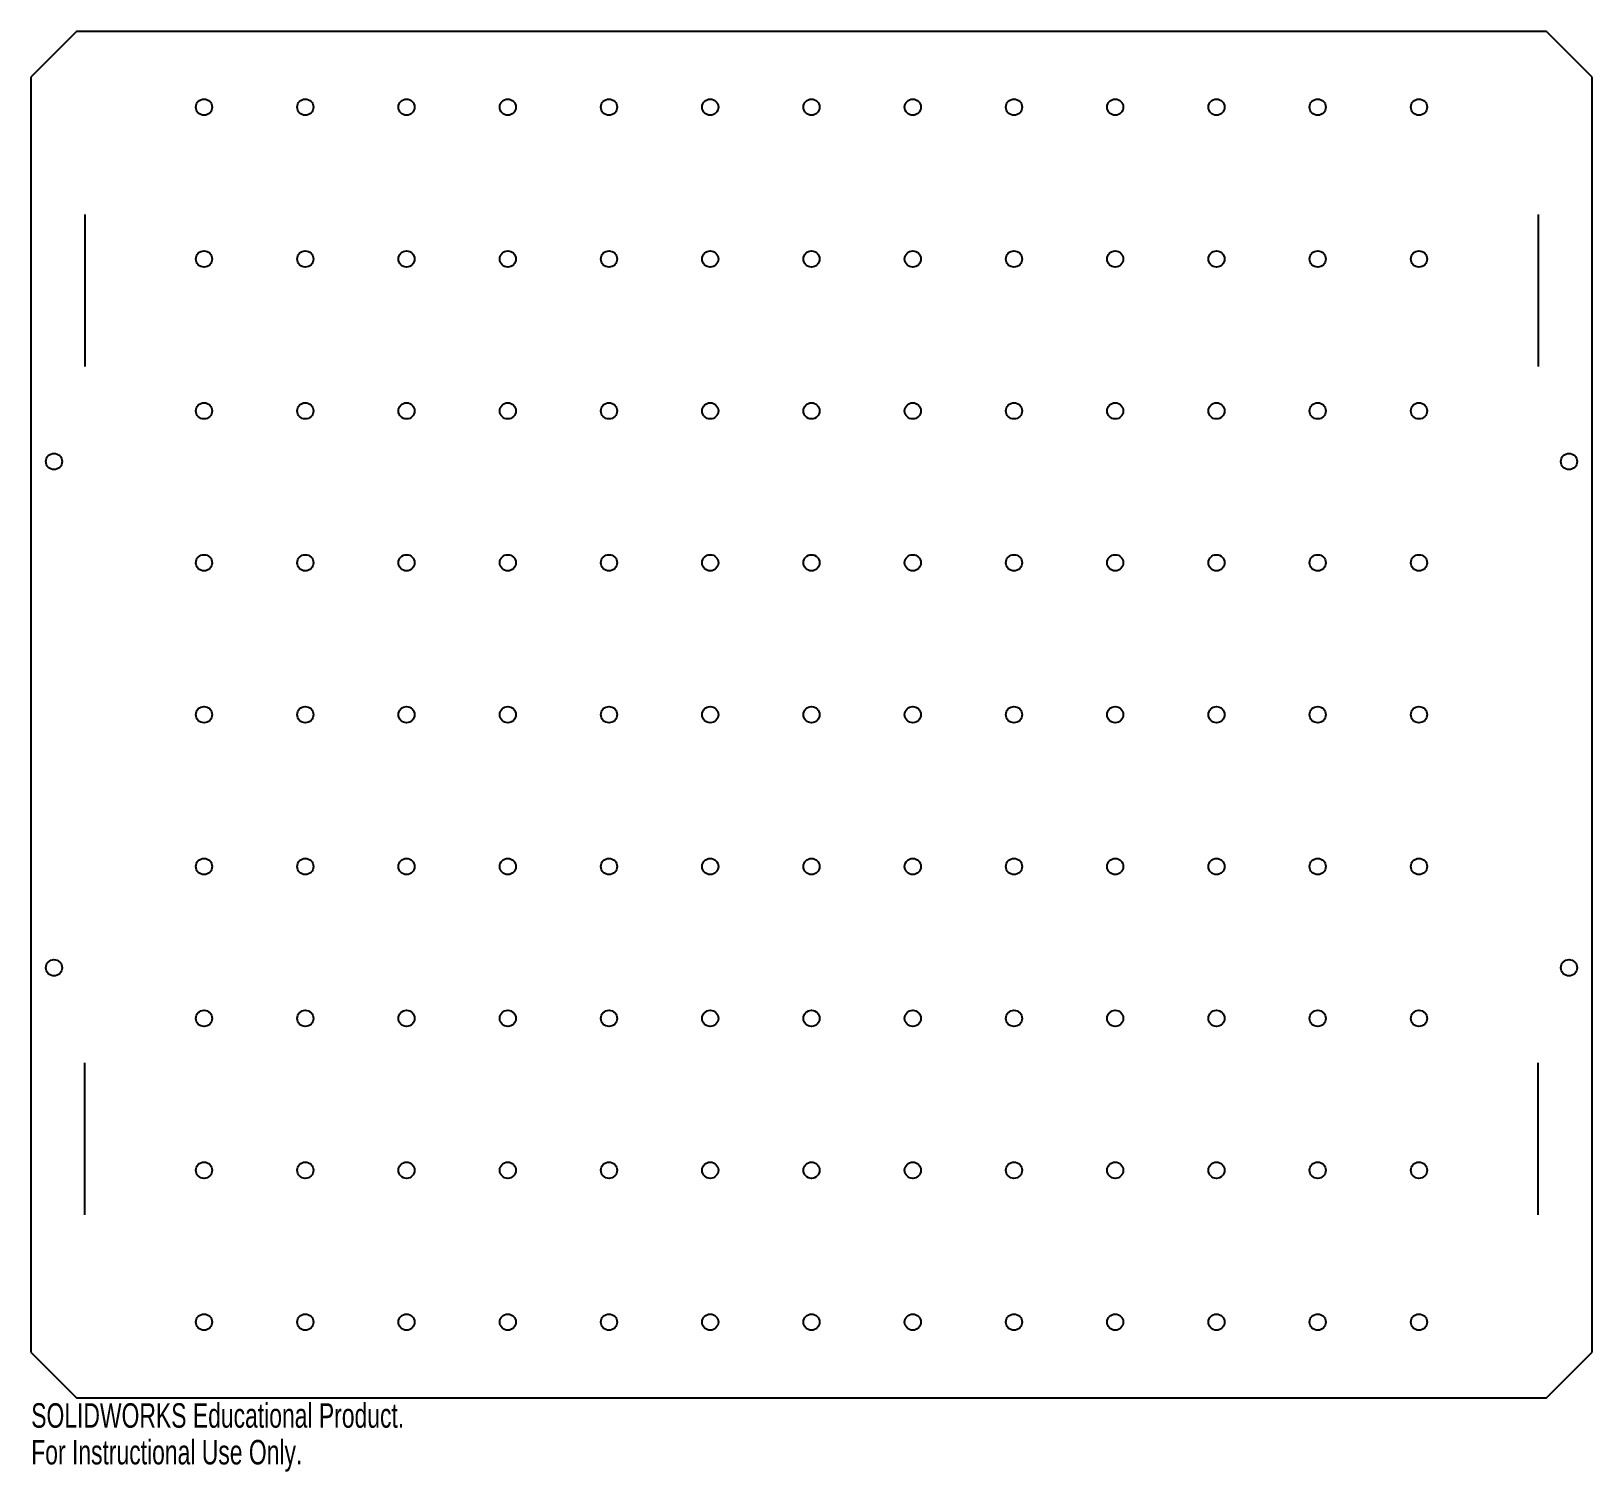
# Model space of a CAD drawing. Header units: millimetres. Extents: x -154 to 154, y -150 to 135.
import ezdxf

# ---------------------------------------------------------------- set-up
doc = ezdxf.new("R2010")
doc.units = ezdxf.units.MM
doc.styles.add('SLDTEXTSTYLE0', font='TXT', dxfattribs={"width": 0.7})

msp = doc.modelspace()

# ---------------------------------------------------------------- linework, layer by layer
at = {"color": 7, "linetype": 'Continuous', "lineweight": 25}
for p, q in [((-145.14, 135), (-154.14, 126)), ((-145.14, 135), (145.14, 135)), ((154.14, 126), (145.14, 135)), ((-154.14, -126), (-154.14, 126)), ((154.14, 126), (154.14, -126)), ((-154.14, -126), (-145.14, -135)), ((145.14, -135), (154.14, -126)), ((145.14, -135), (-145.14, -135))]:
    msp.add_line(p, q, dxfattribs=at)
at = {"color": 7, "linetype": 'Continuous'}
for p, q in [((-143.57, 98.79), (-143.57, 68.79)), ((143.57, 98.79), (143.57, 68.79)), ((-143.57, -98.79), (-143.57, -68.79)), ((143.57, -98.79), (143.57, -68.79))]:
    msp.add_line(p, q, dxfattribs=at)
at = {"color": 7, "linetype": 'Continuous', "lineweight": 25}
for centre in [(-120, 120), (-100, 120), (-80, 120), (-60, 120), (-40, 120), (-20, 120), (0, 120), (20, 120), (40, 120), (60, 120), (80, 120), (100, 120), (120, 120), (-120, 90), (-100, 90), (-80, 90), (-60, 90), (-40, 90), (-20, 90), (0, 90), (20, 90), (40, 90), (60, 90), (80, 90), (100, 90), (120, 90), (-120, 60), (-100, 60), (-80, 60), (-60, 60), (-40, 60), (-20, 60), (0, 60), (20, 60), (40, 60), (60, 60), (80, 60), (100, 60), (120, 60), (-149.64, 50), (149.64, 50), (-120, 30), (-100, 30), (-80, 30), (-60, 30), (-40, 30), (-20, 30), (0, 30), (20, 30), (40, 30), (60, 30), (80, 30), (100, 30), (120, 30), (-120, 0), (-100, 0), (-80, 0), (-60, 0), (-40, 0), (-20, 0), (0, 0), (20, 0), (40, 0), (60, 0), (80, 0), (100, 0), (120, 0), (-120, -30), (-100, -30), (-80, -30), (-60, -30), (-40, -30), (-20, -30), (0, -30), (20, -30), (40, -30), (60, -30), (80, -30), (100, -30), (120, -30), (-149.64, -50), (149.64, -50), (-120, -60), (-100, -60), (-80, -60), (-60, -60), (-40, -60), (-20, -60), (0, -60), (20, -60), (40, -60), (60, -60), (80, -60), (100, -60), (120, -60), (-120, -90), (-100, -90), (-80, -90), (-60, -90), (-40, -90), (-20, -90), (0, -90), (20, -90), (40, -90), (60, -90), (80, -90), (100, -90), (120, -90), (-120, -120), (-100, -120), (-80, -120), (-60, -120), (-40, -120), (-20, -120), (0, -120), (20, -120), (40, -120), (60, -120), (80, -120), (100, -120), (120, -120)]:
    msp.add_circle(centre, 1.6, dxfattribs=at)

# ---------------------------------------------------------------- texts
at = {"color": 7, "linetype": 'Continuous', "char_height": 4.8336, "attachment_point": 1, "style": 'SLDTEXTSTYLE0'}
for s, insert in [('SOLIDWORKS Educational Product.', (-154.14, -136.02)), ('For Instructional Use Only.', (-154.14, -143.27))]:
    msp.add_mtext(s, dxfattribs=dict(at, insert=insert))

doc.saveas('drawing.dxf')
